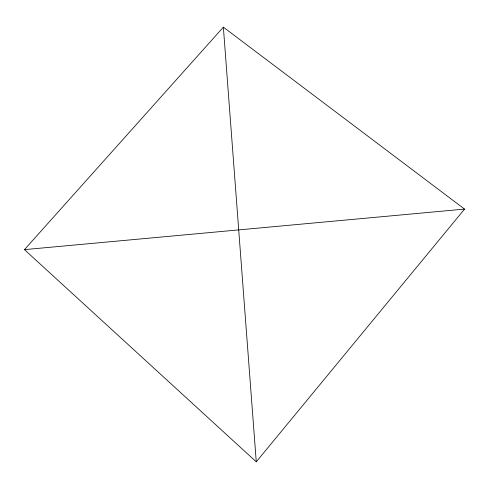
<?xml version="1.0" encoding="UTF-8"?>
<svg xmlns="http://www.w3.org/2000/svg" width="489" height="489" viewBox="0 0 489 489"><rect width="100%" height="100%" fill="white"/><g stroke="black" fill="none" stroke-linecap="round" stroke-linejoin="round"><path stroke-width="0.73" d="M256.267 461.836L464.55 209.096L223.363 27.164L24.45 249.634L256.267 461.836L223.363 27.164M24.45 249.634L464.55 209.096"/></g></svg>
